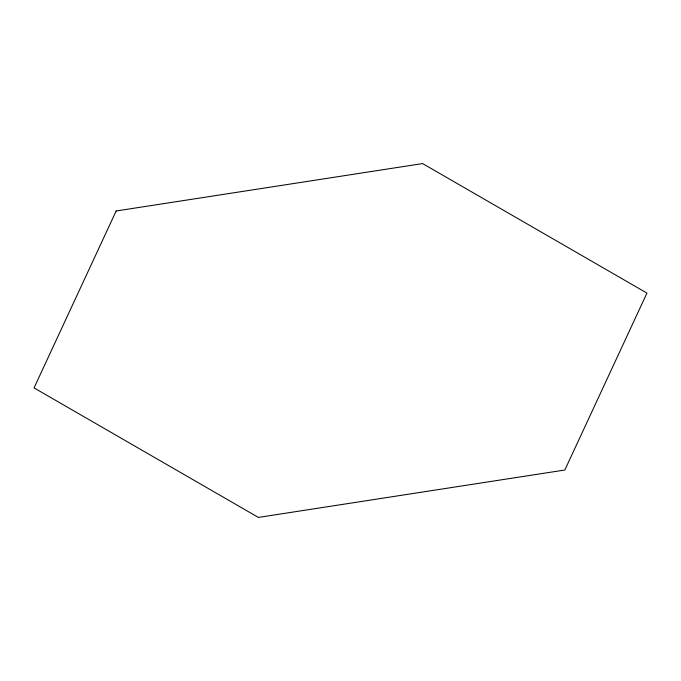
<?xml version="1.0" encoding="UTF-8"?>
<svg xmlns="http://www.w3.org/2000/svg" width="681" height="681" viewBox="0 0 681 681"><rect width="100%" height="100%" fill="white"/><g stroke="black" fill="none" stroke-linecap="round" stroke-linejoin="round"><path stroke-width="1.02" d="M116.162 210.982L34.05 387.906L258.388 517.424L564.838 470.018L646.95 293.094L422.612 163.576L116.162 210.982"/></g></svg>
